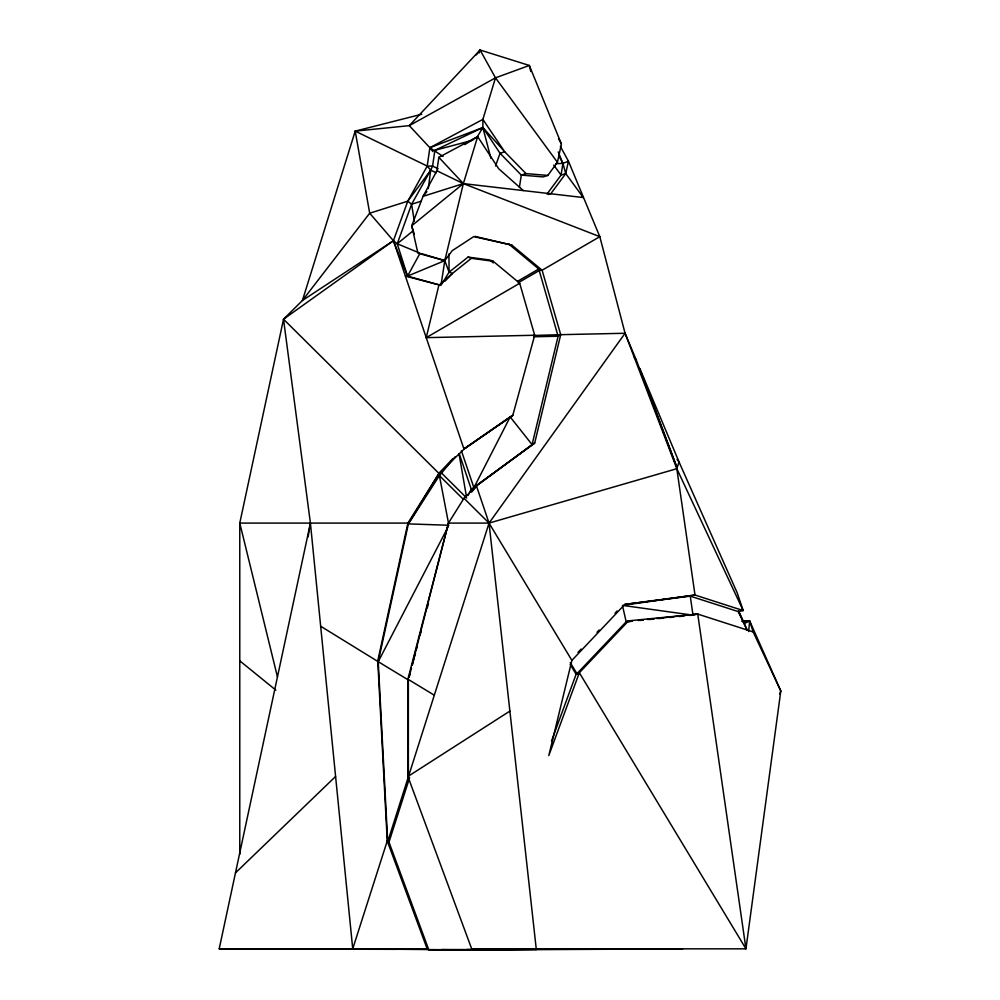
<?xml version="1.0" encoding="UTF-8"?>
<svg xmlns="http://www.w3.org/2000/svg" width="1000" height="1000" viewBox="0 0 1000 1000"><rect width="100%" height="100%" fill="white"/><g stroke="black" fill="none" stroke-linecap="round" stroke-linejoin="round"><path stroke-width="1.5" d="M355.025 134.225L355.213 131.125L421.7 114.25M748.587 631.525L749.712 621.038L741.938 621.038M428.288 188.625L430.712 170.125L432.587 166.075L434.875 150.312L482.875 127.55L482.875 119.4L495.5 77.838L480.075 50L409.288 125.65L355.213 131.125L302.425 300.487L283.525 319.2L239.775 523.088L239.775 854.35M682.688 948.838L473.387 950L352.725 948.838L310.413 523.088L283.525 319.2L393.413 240.725L407.788 201.175L427.212 166.075L429.862 147.713L409.288 125.65L495.5 77.838L529.325 65.462L561.413 143.988L557.438 162.3L547.812 175.425L543.15 176.912L521.312 175.1L500.05 153.275L482.875 127.55L429.862 147.713L432.863 151.55M466.725 949.5L510.087 949.712L428.875 950L427.163 948.838L387.25 840.962L377.762 660.888L407.9 523.088L438.975 473.425L464 449.175L512.8 415.363L534.7 335.25L519.7 283.275L493.2 261.275L471.388 258.312L452.425 273.412L449.087 272.162L444.8 260.625L417.912 253.212L411.725 225.775L423.05 196.35L436.9 170.775L438.85 157.338L477.65 136.613L498.688 168.725L523.325 190.588M441.2 283.925L444.8 260.625L463.363 183.612L477.65 136.613L464.787 144.588M519.388 187.45L521.312 175.1L525.975 173.6L547.812 175.425M308.113 536.9L310.413 523.088L219.2 948.838L396.675 949.338M548.438 194.513L550.763 193.775L565.737 173.6L568.425 161.163L560.375 146.4M428.875 950L388.975 842.138L387.713 841.762L378.225 661.688L408.363 523.888L438.975 473.425L452.512 458.963M474.963 236.375L511.825 245.087L542.112 270.225L560.712 334.675L534.7 443.05L471.275 489.237L468.013 495.525M534.7 335.25L426.238 337.65L438.837 285.387L452.425 273.412L445.138 281.038M555.688 163.688L562.925 163.412L568.425 161.163L599.812 236.663L625.062 333.263L636.2 359.825L677.087 467.875L639.837 368.475L679.025 461.938L737.175 592.8L743.175 610.55L695.013 595.037L624.812 604.4L571.888 660.387L548.8 755.562L579.338 672.725L628.562 620.837L697.75 614.087L753.175 631.938L780.8 690.987L745.95 948.838L471.675 948.838L407.9 776.475L407.9 679.188L448.475 523.088L464 498.25L476.525 486.125L489.038 523.088L536.237 948.838L473.387 950L471.675 948.838M409.125 676.963L411.45 667.913M412.212 664.9L448.475 523.088L489.038 523.088L676.825 468.7L679.025 461.938L677.075 459.5M409.15 676.975L410.325 672.475M412.3 664.963L415.438 652.95M416.225 649.938L417.413 645.438M420.163 634.913L421.35 630.413M427.25 607.875L428.438 603.375M479.188 52.938L480.075 50L529.325 65.462L530.825 71.425M352.725 948.838L387.25 840.962L388.975 842.138L409.625 777.65M387.25 840.962L387.713 841.762L489.038 523.088L625.062 333.263L676.825 468.7L743.175 610.55L738.413 611.638L690.25 596.138L624.812 604.4M495.538 165.975L500.05 153.275L504.712 151.788L525.975 173.6M511.825 245.087L473.725 236.612L452.225 250.675L444.8 260.625L407.537 276.112L397.238 243.775L411.613 204.237L430.712 170.125L427.212 166.075L355.213 131.125L369.688 213.225L393.413 240.725L397.238 243.775L420.05 253.212L407.537 276.112L405.4 276.112L440.975 285.387L407.537 276.112L393.413 240.725L302.425 300.487L369.688 213.225L407.788 201.175L430.712 170.125L436.25 172.812M445.825 257.825L444.8 260.625L421.512 253.65M551.487 741.1L576.125 674.25L579.338 672.725L745.95 948.838L697.75 614.087L656.637 618.525M779.688 693.9L780.8 690.987L749.712 621.038L742.3 621.512M408.363 777.275L408.363 679.987L378.225 661.688L448.188 526.638M476.475 138.138L482.875 127.55L504.712 151.788L482.875 119.4L429.862 147.713L443.062 156.463M441.788 284.062L449.087 272.162L468.062 257.062L489.862 260.025L493.2 261.275M277.45 676.925L239.775 523.088L407.9 523.088L408.363 523.888L439.4 475.6L454.963 456.938M546.987 194.075L561.075 175.1L562.925 163.412L558.237 151.962M476.375 54.9L480.075 50M426.912 191.575L423.05 196.35L463.363 183.612L583.3 197.55L581.587 194.963M471.613 492.075L476.525 486.125M577.975 652.4L581.15 649.05M597.025 632.25L599.138 630.013M615.025 613.212L617.137 610.975M628.562 620.837L626.175 621.812L576.95 673.7L570.25 662.6M235.475 872.875L335.588 776.475M397.238 243.775L413.25 230.7M407.9 776.475L509.875 711.1M625.062 333.263L560.712 334.675L558.1 336.238L533.612 336.775M517.675 281.25L538.775 268.988L542.112 270.225L599.812 236.663L463.363 183.612L436.9 170.775M518.275 282.75L539.375 270.487L542.112 270.225M426.238 337.65L519.7 283.275M579.338 672.725L576.125 674.25L570.163 664.375M583.3 197.55L565.737 173.6L561.075 175.1L553.713 165.05M407.788 201.175L411.613 204.237L421.325 201.163M434.875 150.312L472.762 140.225M623.975 605.163L695.013 595.037L676.825 468.7M697.75 614.087L689.887 615.487M622.438 605.375L626.175 621.812L632.275 621.163M638.362 620.5L642.925 620.013M647.5 619.513L653.587 618.85M626.175 621.812L632.4 621.2M640.163 620.425L643.275 620.112M649.488 619.5L654.15 619.038M658.812 618.575L663.475 618.112M669.688 617.487L672.8 617.188M679.013 616.562L683.675 616.1M560.712 334.675L533.5 335.475M283.525 319.2L438.975 473.425L441.675 473.2L466.712 498.025M473.387 950L536.638 949.5M564.75 949.275L619.425 948.838M427.212 166.075L432.587 166.075L438.125 168.762M219.2 948.838L427.163 948.838M261.675 948.838L397.125 949.013M441.637 949.5L510.087 949.712M350.562 948.938L396.35 949.075M408.363 523.888L448.9 525.262M623.962 605.588L693 615.175L690.25 596.138M468.062 257.062L471.388 258.312M320.662 626.225L378.225 661.688M433.988 695.013L407.9 679.188L408.363 679.987M239.775 660.837L275.863 690.138M508.488 243.837L538.775 268.988L558.1 336.238L532.087 444.613L473.9 487.688L461.388 450.737M491.012 260.975L493.325 262.887M464 498.25L489.038 523.088L571.888 660.387M438.975 473.425L439.4 475.6L463.35 499.35M438.85 157.338L463.363 183.612L411.725 225.775L414.35 234.438M634.288 357.425L636.2 359.825M495.5 77.838L557.438 162.3M559.263 156.7L562.925 163.412L565.737 173.6M558.525 138.637L561.413 143.988M738.612 610.8L747.225 630.312L738.413 611.638L744.262 623.513L749.712 621.038L753.175 631.938M393.413 240.725L464 449.175M459.263 453.762L471.275 489.237M482.875 127.55L490.95 158.45M439.4 475.6L448.612 523.75M459.025 453.812L466.438 496.512M411.613 204.237L414.312 221.15M448.938 253.975L449.087 272.162M510.175 416.925L473.9 487.688L534.7 443.05L532.087 444.613L510.175 416.925L463.95 448.95L512.8 415.363L510.175 416.925"/></g></svg>
